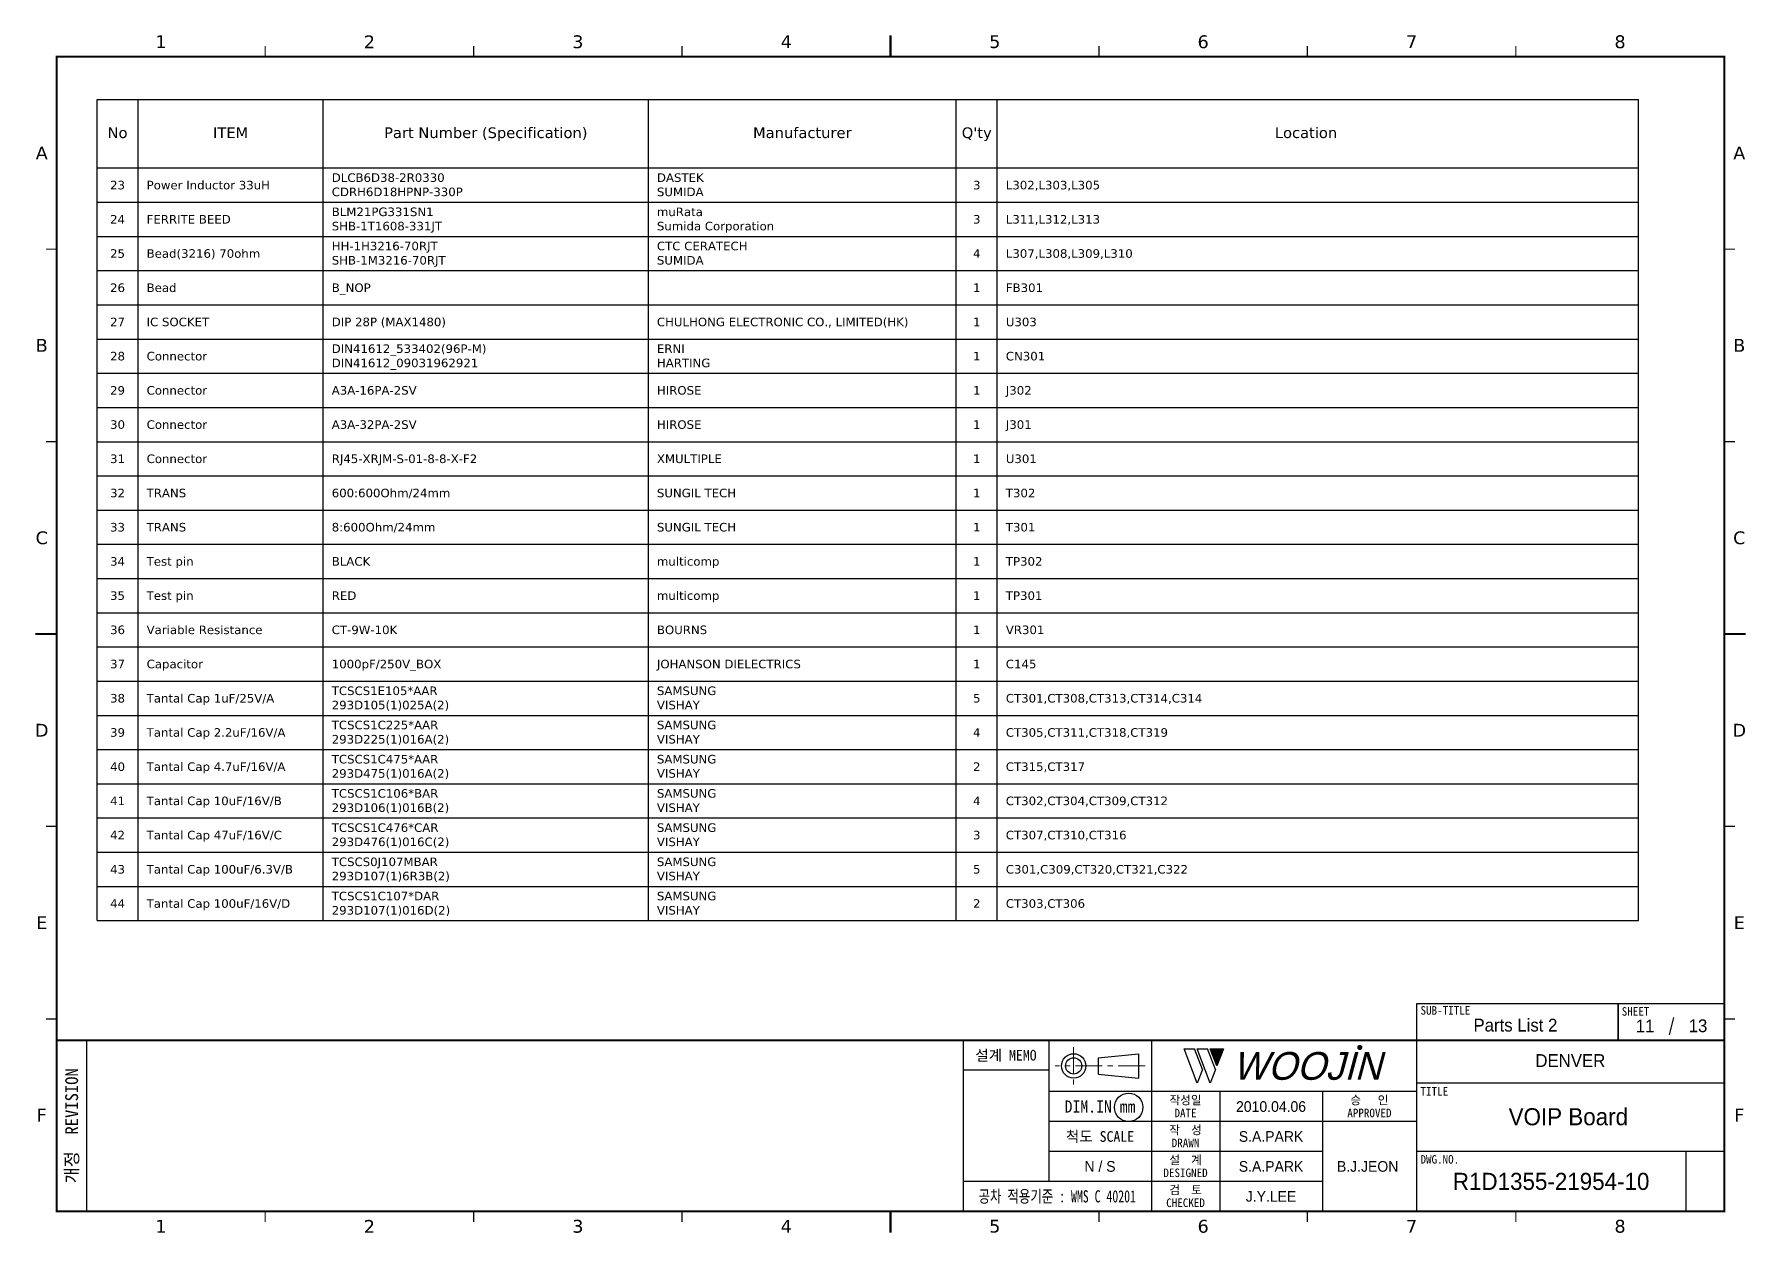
# Model space of a CAD drawing. Extents: x -695 to 953, y -753 to 181.
# Drawn here: x 24.3 to 424.8, y -753.5 to -473 of the extents above; entities that cross this region are included whole.
import ezdxf
from ezdxf.enums import TextEntityAlignment as Align

# ---------------------------------------------------------------- set-up
doc = ezdxf.new("R2010")
doc.units = 0
doc.header["$LTSCALE"] = 5
doc.header["$MEASUREMENT"] = 0
doc.linetypes.add('CENTER', pattern=[2, 1.25, -0.25, 0.25, -0.25])
doc.layers.get('0').update_dxf_attribs({"linetype": 'CONTINUOUS', "lineweight": 25})
doc.layers.add('2', color=2, linetype='CENTER', lineweight=13)
doc.layers.add('4', color=4, linetype='CONTINUOUS', lineweight=18)
for name, color, linetype in [('SHEET', 3, 'CONTINUOUS'), ('문자', 4, 'CONTINUOUS'), ('테두리', 3, 'CONTINUOUS')]:
    doc.layers.add(name, color=color, linetype=linetype)
doc.styles.add('MARK', font='ARLRDBD.TTF')
doc.styles.get("Standard").update_dxf_attribs({"font": 'verdana.ttf'})
doc.styles.add('굴림', font='')
doc.styles.add('굴림체', font='')
doc.styles.get('굴림').set_extended_font_data('Gulim')
doc.styles.get('굴림체').set_extended_font_data('GulimChe')

# ---------------------------------------------------------------- blocks, each defined once
blk = doc.blocks.new('B')
at = {"layer": '문자'}
blk.add_hatch(color=256, dxfattribs=at).paths.add_polyline_path([(13.79, 10), (15.31, 6), (16.84, 10)])
at = {"color": 4, "const_width": 0.6}
blk.add_lwpolyline([(48.46, 10.32, 1), (49.06, 10.32, 1)], format="xyb", close=True, dxfattribs=at)
at = {"layer": '문자'}
for p, q in [((10.73, 2), (7.68, 10)), ((7.68, 10), (10.09, 10)), ((11.94, 5.16), (10.09, 10)), ((10.73, 10), (13.15, 10)), ((13.79, 2), (10.73, 10)), ((14.99, 5.16), (13.15, 10)), ((13.79, 10), (16.84, 10)), ((15.31, 6), (13.79, 10)), ((16.84, 10), (15.31, 6)), ((11.94, 5.16), (10.73, 2)), ((14.99, 5.16), (13.79, 2))]:
    blk.add_line(p, q, dxfattribs=at)
at = {"layer": '문자', "style": 'MARK', "oblique": 15}
blk.add_text('WOOJIN', height=6.5, dxfattribs=at).set_placement((36.4, 6), align=Align.MIDDLE_CENTER)
blk = doc.blocks.new('C')
blk.add_line((15, 285), (15, 285))
at = {"layer": '2'}
for p, q in [((252.83, 53.35), (252.83, 44.65)), ((269.53, 49), (248.48, 49))]:
    blk.add_line(p, q, dxfattribs=at)
at = {"layer": 'SHEET'}
for p, q in [((393.14, 60.3), (392.07, 56.28)), ((22, 55), (22, 15)), ((227, 55), (227, 15)), ((247, 55), (247, 22)), ((271, 55), (271, 15)), ((271, 55), (271, 15)), ((333, 55), (333, 15)), ((247, 48), (227, 48)), ((405, 45), (333, 45)), ((333, 43), (247, 43)), ((287, 43), (287, 15)), ((311, 43), (311, 15)), ((333, 36), (247, 36)), ((311, 29), (247, 29)), ((405, 29), (333, 29)), ((396, 29), (396, 15)), ((311, 22), (227, 22))]:
    blk.add_line(p, q, dxfattribs=at)
at = {"layer": 'SHEET', "color": 4}
for p, q in [((258.53, 50.9), (268.03, 51.85)), ((258.53, 50.9), (258.53, 47.1)), ((268.03, 51.85), (268.03, 46.15)), ((258.53, 47.1), (268.03, 46.15))]:
    blk.add_line(p, q, dxfattribs=at)
at = {"layer": 'SHEET'}
for points in [[(333, 55), (380.19, 55), (380.19, 63.49), (333, 63.49)], [(380.19, 55), (405, 55), (405, 63.49), (380.19, 63.49)]]:
    blk.add_lwpolyline(points, close=True, dxfattribs=at)
at = {"layer": 'SHEET', "color": 4}
for radius in [2.85, 1.9]:
    blk.add_circle((252.83, 49), radius, dxfattribs=at)
at = {"layer": 'SHEET'}
blk.add_circle((265.7, 39.32), 3.32, dxfattribs=at)
at = {"layer": '테두리'}
blk.add_line((405, 285), (405, 15), dxfattribs=at)
for points, const_width in [([(210, 290), (210, 285)], 0.5), ([(15, 285), (15, 15), (405, 15), (405, 285), (15, 285)], 0.5), ([(63.75, 287.5), (63.75, 285)], 0.3), ([(112.5, 287.5), (112.5, 285)], 0.3), ([(161.25, 287.5), (161.25, 285)], 0.3), ([(258.75, 287.5), (258.75, 285)], 0.3), ([(307.5, 287.5), (307.5, 285)], 0.3), ([(356.25, 287.5), (356.25, 285)], 0.3), ([(12.5, 240), (15, 240)], 0.3), ([(407.5, 240), (405, 240)], 0.3), ([(12.5, 195), (15, 195)], 0.3), ([(407.5, 195), (405, 195)], 0.3), ([(10, 150), (15, 150)], 0.5), ([(410, 150), (405, 150)], 0.5), ([(12.5, 105), (15, 105)], 0.3), ([(407.5, 105), (405, 105)], 0.3), ([(12.5, 60), (15, 60)], 0.3), ([(407.5, 60), (405, 60)], 0.3), ([(15, 55), (405, 55)], 0.5), ([(63.75, 12.5), (63.75, 15)], 0.3), ([(112.5, 12.5), (112.5, 15)], 0.3), ([(161.25, 12.5), (161.25, 15)], 0.3), ([(210, 10), (210, 15)], 0.5), ([(258.75, 12.5), (258.75, 15)], 0.3), ([(307.5, 12.5), (307.5, 15)], 0.3), ([(356.25, 12.5), (356.25, 15)], 0.3)]:
    blk.add_lwpolyline(points, dxfattribs=dict(at, const_width=const_width))
blk.add_blockref('B', (271, 43))
at = {"layer": '문자'}
for s, p in [('1', (39.38, 288.5)), ('2', (88.12, 288.5)), ('3', (136.88, 288.5)), ('4', (185.62, 288.5)), ('5', (234.38, 288.5)), ('6', (283.12, 288.5)), ('7', (331.88, 288.5)), ('8', (380.62, 288.5)), ('A', (11.5, 262.5)), ('A', (408.5, 262.5)), ('B', (11.5, 217.5)), ('B', (408.5, 217.5)), ('C', (11.5, 172.5)), ('C', (408.5, 172.5)), ('D', (11.5, 127.5)), ('D', (408.5, 127.5)), ('E', (11.5, 82.5)), ('E', (408.5, 82.5)), ('F', (11.5, 37.5)), ('F', (408.5, 37.5)), ('1', (39.38, 11.5)), ('2', (88.12, 11.5)), ('3', (136.88, 11.5)), ('4', (185.62, 11.5)), ('5', (234.38, 11.5)), ('6', (283.12, 11.5)), ('7', (331.88, 11.5)), ('8', (380.62, 11.5))]:
    blk.add_text(s, height=3, dxfattribs=at).set_placement(p, align=Align.MIDDLE)
at = {"layer": '문자', "style": '굴림체'}
for s, height, p in [('SUB-TITLE', 2, (339.77, 61.98)), ('SHEET', 2, (384.24, 61.74)), ('설계 MEMO', 2.5, (237, 51.5)), ('DIM.IN mm', 2.85, (259, 39.5)), ('작성일', 2, (279, 41)), ('승   인', 2, (322, 41)), ('DATE', 2, (279, 38)), ('APPROVED', 2, (322, 38)), ('척도 SCALE', 2.5, (259, 32.5)), ('작  성', 2, (279, 34)), ('설  계', 2, (279, 27)), ('DRAWN', 2, (279, 31)), ('DESIGNED', 2, (279, 24)), ('검  토', 2, (279, 20)), ('CHECKED', 2, (279, 17))]:
    blk.add_text(s, height=height, dxfattribs=at).set_placement(p, align=Align.MIDDLE_CENTER)
blk.add_text('개정  REVISION', height=3, rotation=90, dxfattribs=at).set_placement((18.5, 35), align=Align.MIDDLE_CENTER)
for s, p in [('TITLE', (333.95, 42.05)), ('DWG.NO.', (333.95, 26.15))]:
    blk.add_text(s, height=2, dxfattribs=at).set_placement(p)
at = {"layer": '문자', "style": '굴림체', "width": 0.75}
blk.add_text('공차 적용기준 : WMS C 40201', height=2.85, dxfattribs=at).set_placement((249, 18.5), align=Align.MIDDLE_CENTER)

msp = doc.modelspace()

# ---------------------------------------------------------------- linework, layer by layer
for p, q in [((39, -488.27), (399.54, -488.27)), ((39, -680.27), (39, -488.27)), ((48.6, -680.27), (48.6, -488.27)), ((91.89, -680.27), (91.89, -488.27)), ((167.94, -680.27), (167.94, -488.27)), ((239.94, -680.27), (239.94, -488.27)), ((249.54, -680.27), (249.54, -488.27)), ((399.54, -680.27), (399.54, -488.27)), ((39, -504.27), (399.54, -504.27)), ((39, -512.27), (399.54, -512.27)), ((39, -520.27), (399.54, -520.27)), ((39, -528.27), (399.54, -528.27)), ((39, -536.27), (399.54, -536.27)), ((39, -544.27), (399.54, -544.27)), ((39, -552.27), (399.54, -552.27)), ((39, -560.27), (399.54, -560.27)), ((39, -568.27), (399.54, -568.27)), ((39, -576.27), (399.54, -576.27)), ((39, -584.27), (399.54, -584.27)), ((39, -592.27), (399.54, -592.27)), ((39, -600.27), (399.54, -600.27)), ((39, -608.27), (399.54, -608.27)), ((39, -616.27), (399.54, -616.27)), ((39, -624.27), (399.54, -624.27)), ((39, -632.27), (399.54, -632.27)), ((39, -640.27), (399.54, -640.27)), ((39, -648.27), (399.54, -648.27)), ((39, -656.27), (399.54, -656.27)), ((39, -664.27), (399.54, -664.27)), ((39, -672.27), (399.54, -672.27)), ((39, -680.27), (399.54, -680.27))]:
    msp.add_line(p, q)

# ---------------------------------------------------------------- block references
msp.add_blockref('C', (14.57, -763.25))

# ---------------------------------------------------------------- texts
for s, height, p in [('No', 2.5, (43.8, -497.27)), ('ITEM', 2.5, (70.25, -497.27)), ('Part Number^J(Specification)', 2.5, (129.92, -497.27)), ('Manufacturer', 2.5, (203.94, -497.27)), ("Q'ty", 2.5, (244.74, -497.27)), ('Location', 2.5, (321.75, -497.27)), ('23', 2, (43.8, -509.27)), ('3', 2, (244.74, -509.27)), ('24', 2, (43.8, -517.27)), ('3', 2, (244.74, -517.27)), ('25', 2, (43.8, -525.27)), ('4', 2, (244.74, -525.27)), ('26', 2, (43.8, -533.27)), ('1', 2, (244.74, -533.27)), ('27', 2, (43.8, -541.27)), ('1', 2, (244.74, -541.27)), ('28', 2, (43.8, -549.27)), ('1', 2, (244.74, -549.27)), ('29', 2, (43.8, -557.27)), ('1', 2, (244.74, -557.27)), ('30', 2, (43.8, -565.27)), ('1', 2, (244.74, -565.27)), ('31', 2, (43.8, -573.27)), ('1', 2, (244.74, -573.27)), ('32', 2, (43.8, -581.27)), ('1', 2, (244.74, -581.27)), ('33', 2, (43.8, -589.27)), ('1', 2, (244.74, -589.27)), ('34', 2, (43.8, -597.27)), ('1', 2, (244.74, -597.27)), ('35', 2, (43.8, -605.27)), ('1', 2, (244.74, -605.27)), ('36', 2, (43.8, -613.27)), ('1', 2, (244.74, -613.27)), ('37', 2, (43.8, -621.27)), ('1', 2, (244.74, -621.27)), ('38', 2, (43.8, -629.27)), ('5', 2, (244.74, -629.27)), ('39', 2, (43.8, -637.27)), ('4', 2, (244.74, -637.27)), ('40', 2, (43.8, -645.27)), ('2', 2, (244.74, -645.27)), ('41', 2, (43.8, -653.27)), ('4', 2, (244.74, -653.27)), ('42', 2, (43.8, -661.27)), ('3', 2, (244.74, -661.27)), ('43', 2, (43.8, -669.27)), ('5', 2, (244.74, -669.27)), ('44', 2, (43.8, -677.27)), ('2', 2, (244.74, -677.27))]:
    msp.add_text(s, height=height).set_placement(p, align=Align.CENTER)
for s, p in [('Power Inductor 33uH', (50.6, -509.27)), ('L302,L303,L305', (251.54, -509.27)), ('FERRITE BEED', (50.6, -517.27)), ('L311,L312,L313', (251.54, -517.27)), ('Bead(3216)^J70ohm', (50.6, -525.27)), ('L307,L308,L309,L310', (251.54, -525.27)), ('Bead', (50.6, -533.27)), ('B_NOP', (93.89, -533.27)), ('FB301', (251.54, -533.27)), ('IC SOCKET', (50.6, -541.27)), ('DIP 28P (MAX1480)', (93.89, -541.27)), ('CHULHONG ELECTRONIC CO., LIMITED(HK)', (169.94, -541.27)), ('U303', (251.54, -541.27)), ('Connector', (50.6, -549.27)), ('CN301', (251.54, -549.27)), ('Connector', (50.6, -557.27)), ('A3A-16PA-2SV', (93.89, -557.27)), ('HIROSE', (169.94, -557.27)), ('J302', (251.54, -557.27)), ('Connector', (50.6, -565.27)), ('A3A-32PA-2SV', (93.89, -565.27)), ('HIROSE', (169.94, -565.27)), ('J301', (251.54, -565.27)), ('Connector', (50.6, -573.27)), ('RJ45-XRJM-S-01-8-8-X-F2', (93.89, -573.27)), ('XMULTIPLE', (169.94, -573.27)), ('U301', (251.54, -573.27)), ('TRANS', (50.6, -581.27)), ('600:600Ohm/24mm', (93.89, -581.27)), ('SUNGIL TECH', (169.94, -581.27)), ('T302', (251.54, -581.27)), ('TRANS', (50.6, -589.27)), ('8:600Ohm/24mm', (93.89, -589.27)), ('SUNGIL TECH', (169.94, -589.27)), ('T301', (251.54, -589.27)), ('Test pin', (50.6, -597.27)), ('BLACK', (93.89, -597.27)), ('multicomp', (169.94, -597.27)), ('TP302', (251.54, -597.27)), ('Test pin', (50.6, -605.27)), ('RED', (93.89, -605.27)), ('multicomp', (169.94, -605.27)), ('TP301', (251.54, -605.27)), ('Variable Resistance ', (50.6, -613.27)), ('CT-9W-10K ', (93.89, -613.27)), ('BOURNS', (169.94, -613.27)), ('VR301', (251.54, -613.27)), ('Capacitor', (50.6, -621.27)), ('1000pF/250V_BOX', (93.89, -621.27)), ('JOHANSON DIELECTRICS', (169.94, -621.27)), ('C145', (251.54, -621.27)), ('Tantal Cap^J1uF/25V/A', (50.6, -629.27)), ('CT301,CT308,CT313,CT314,C314', (251.54, -629.27)), ('Tantal Cap^J2.2uF/16V/A', (50.6, -637.27)), ('CT305,CT311,CT318,CT319', (251.54, -637.27)), ('Tantal Cap^J4.7uF/16V/A', (50.6, -645.27)), ('CT315,CT317', (251.54, -645.27)), ('Tantal Cap^J10uF/16V/B', (50.6, -653.27)), ('CT302,CT304,CT309,CT312', (251.54, -653.27)), ('Tantal Cap^J47uF/16V/C', (50.6, -661.27)), ('CT307,CT310,CT316', (251.54, -661.27)), ('Tantal Cap^J100uF/6.3V/B', (50.6, -669.27)), ('C301,C309,CT320,CT321,C322', (251.54, -669.27)), ('Tantal Cap^J100uF/16V/D', (50.6, -677.27)), ('CT303,CT306', (251.54, -677.27))]:
    msp.add_text(s, height=2).set_placement(p)
at = {"color": 4, "style": '굴림'}
for s, p in [('2010.04.06', (313.57, -723.75)), ('S.A.PARK', (313.57, -730.75)), ('S.A.PARK', (313.57, -737.75)), ('B.J.JEON', (336.16, -737.75)), ('J.Y.LEE', (313.57, -744.75))]:
    msp.add_text(s, height=2.5, dxfattribs=at).set_placement(p, align=Align.MIDDLE_CENTER)
at = {"char_height": 2, "attachment_point": 1}
for s, insert, width in [('DLCB6D38-2R0330^JCDRH6D18HPNP-330P', (93.89, -505.52), 60.2928), ('DASTEK^JSUMIDA', (169.94, -505.52), 25.2183), ('BLM21PG331SN1^JSHB-1T1608-331JT', (93.89, -513.52), 53.5836), ('muRata^JSumida Corporation', (169.94, -513.52), 40.7495), ('HH-1H3216-70RJT^JSHB-1M3216-70RJT', (93.89, -521.52), 56.2122), ('CTC CERATECH^JSUMIDA', (169.94, -521.52), 35.3768), ('DIN41612_533402(96P-M)^JDIN41612_09031962921', (93.89, -545.52), 74.9778), ('ERNI^JHARTING', (169.94, -545.52), 22.2377), ('TCSCS1E105*AAR^J293D105(1)025A(2)', (93.89, -625.52), 56.1075), ('SAMSUNG^JVISHAY', (169.94, -625.52), 27.3768), ('TCSCS1C225*AAR^J293D225(1)016A(2)', (93.89, -633.52), 56.2888), ('SAMSUNG^JVISHAY', (169.94, -633.52), 27.3768), ('TCSCS1C475*AAR^J293D475(1)016A(2)', (93.89, -641.52), 56.2888), ('SAMSUNG^JVISHAY', (169.94, -641.52), 27.3768), ('TCSCS1C106*BAR^J293D106(1)016B(2)', (93.89, -649.52), 56.2995), ('SAMSUNG^JVISHAY', (169.94, -649.52), 27.3768), ('TCSCS1C476*CAR^J293D476(1)016C(2)', (93.89, -657.52), 56.3694), ('SAMSUNG^JVISHAY', (169.94, -657.52), 27.3768), ('TCSCS0J107MBAR^J293D107(1)6R3B(2)', (93.89, -665.52), 56.3627), ('SAMSUNG^JVISHAY', (169.94, -665.52), 27.3768), ('TCSCS1C107*DAR^J293D107(1)016D(2)', (93.89, -673.52), 56.767), ('SAMSUNG^JVISHAY', (169.94, -673.52), 27.3768)]:
    msp.add_mtext(s, dxfattribs=dict(at, insert=insert, width=width))
at = {"layer": '4', "style": '굴림'}
for s, p in [('Parts List 2', (370.72, -704.71)), ('11', (401.03, -704.92)), ('13', (413.42, -704.86)), ('DENVER', (383.57, -713))]:
    msp.add_text(s, height=3, dxfattribs=at).set_placement(p, align=Align.MIDDLE_CENTER)
at = {"layer": '문자', "style": '굴림'}
for s, height, p in [('VOIP Board', 4, (383.09, -726.13)), ('N / S', 2.5, (273.57, -737.75)), ('R1D1355-21954-10', 4, (379.07, -741.25))]:
    msp.add_text(s, height=height, dxfattribs=at).set_placement(p, align=Align.MIDDLE_CENTER)

doc.saveas('drawing.dxf')
